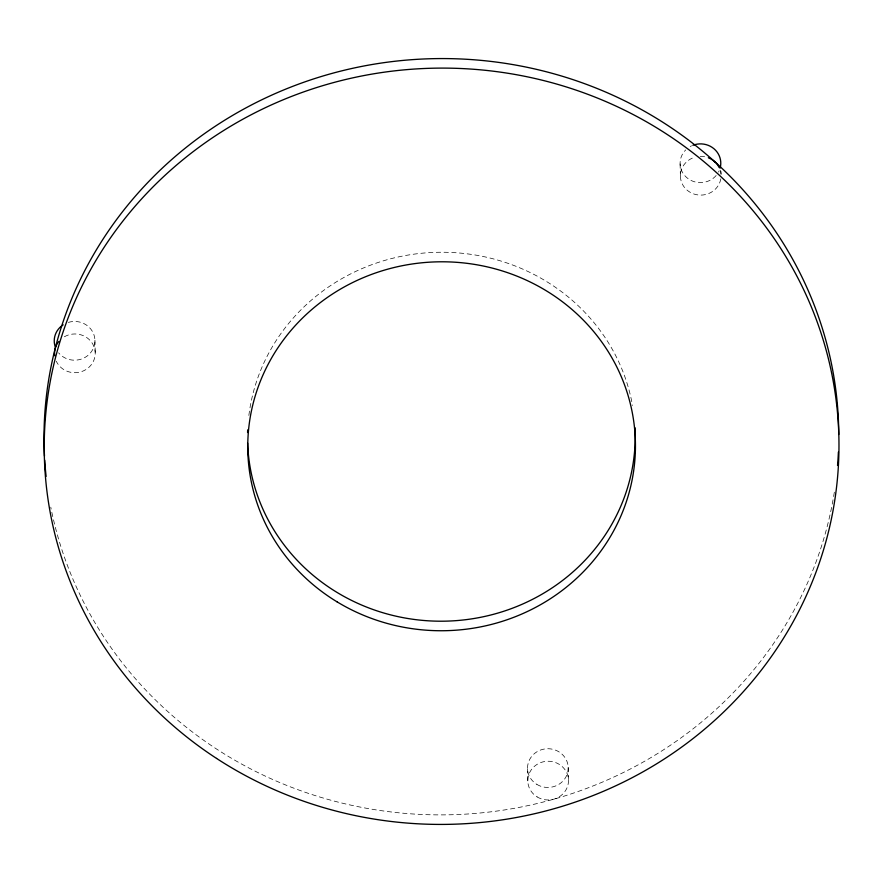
<?xml version="1.0" encoding="UTF-8"?>
<svg xmlns="http://www.w3.org/2000/svg" width="883" height="883" viewBox="0 0 883 883"><rect width="100%" height="100%" fill="white"/><g stroke="black" fill="none" stroke-linecap="round" stroke-linejoin="round"><path stroke-width="0.66" stroke-dasharray="4.42 3.31" d="M720.981 171.368L721.036 173.874M680.098 163.863L680.385 176.368M568.21 767.47L568.486 779.976M527.515 768.718L527.802 781.223M94.934 340.198L95.221 352.714M720.804 178.863A20.353 19.371 -1.3 0 1 700.76 195.11A20.353 19.371 -1.3 0 1 680.661 179.017A20.353 19.371 -1.3 0 1 694.071 157.461M700.219 156.379A20.353 19.371 -1.3 0 1 706.411 157.13M720.263 170.287A20.353 19.371 -1.3 0 1 721.047 174.547M719.159 170.794A20.353 19.371 -1.3 0 1 718.541 172.053M716.157 175.518A20.353 19.371 -1.3 0 1 686.952 177.77A20.353 19.371 -1.3 0 1 685.694 149.922M690.241 146.501A20.353 19.371 -1.3 0 1 691.521 145.85M64.349 336.776A20.353 19.371 -1.3 0 1 92.726 343.984A20.353 19.371 -1.3 0 1 83.907 370.672A20.353 19.371 -1.3 0 1 56.269 361.224M68.366 322.394A20.353 19.371 -1.3 0 1 93.09 332.714A20.353 19.371 -1.3 0 1 85.21 357.328A20.353 19.371 -1.3 0 1 58.609 352.847M834.336 492.162A397.394 378.156 -1.3 0 1 448.476 814.81A397.394 378.156 -1.3 0 1 50.784 507.162M248.863 415.474A193.863 184.481 -1.3 0 1 436.522 252.317A193.863 184.481 -1.3 0 1 632.515 405.485M537.162 796.93A20.353 19.371 -1.3 0 0 568.475 781.455A20.353 19.371 -1.3 0 0 538.796 763.42A20.353 19.371 -1.3 0 0 537.162 796.93M536.886 784.424A20.353 19.371 -1.3 0 0 568.188 768.95A20.353 19.371 -1.3 0 0 538.509 750.914A20.353 19.371 -1.3 0 0 536.886 784.424"/><path stroke-width="1.32" d="M714.612 161.556L715.23 162.119M708.343 157.77A20.353 19.371 -1.3 0 1 719.204 167.593M692.857 145.287A20.353 19.371 -1.3 0 1 713.928 148.708A20.353 19.371 -1.3 0 1 720.109 168.178M54.691 355.827A20.353 19.371 -1.3 0 1 58.896 341.368M838.397 452.019A397.394 378.156 -1.3 0 1 837.537 465.484M46.104 476.39A397.394 378.156 -1.3 0 1 44.713 460.153M44.481 456.092A397.394 378.156 -1.3 0 1 430.915 58.72A397.394 378.156 -1.3 0 1 838.751 434.48M55.21 346.787A20.353 19.371 -1.3 0 1 63.168 324.823M635.02 427.736A193.863 184.481 -1.3 0 1 449.006 621.047A193.863 184.481 -1.3 0 1 247.626 443.078M247.582 432.549A193.863 184.481 -1.3 0 1 247.67 429.911M216.567 758.431A397.394 378.156 -1.3 0 0 837.757 475.021A397.394 378.156 -1.3 0 0 270.463 105.331A397.394 378.156 -1.3 0 0 216.567 758.431M336.997 601.809A193.863 184.481 -1.3 0 0 635.241 454.392A193.863 184.481 -1.3 0 0 352.549 282.593A193.863 184.481 -1.3 0 0 336.997 601.809"/></g></svg>
